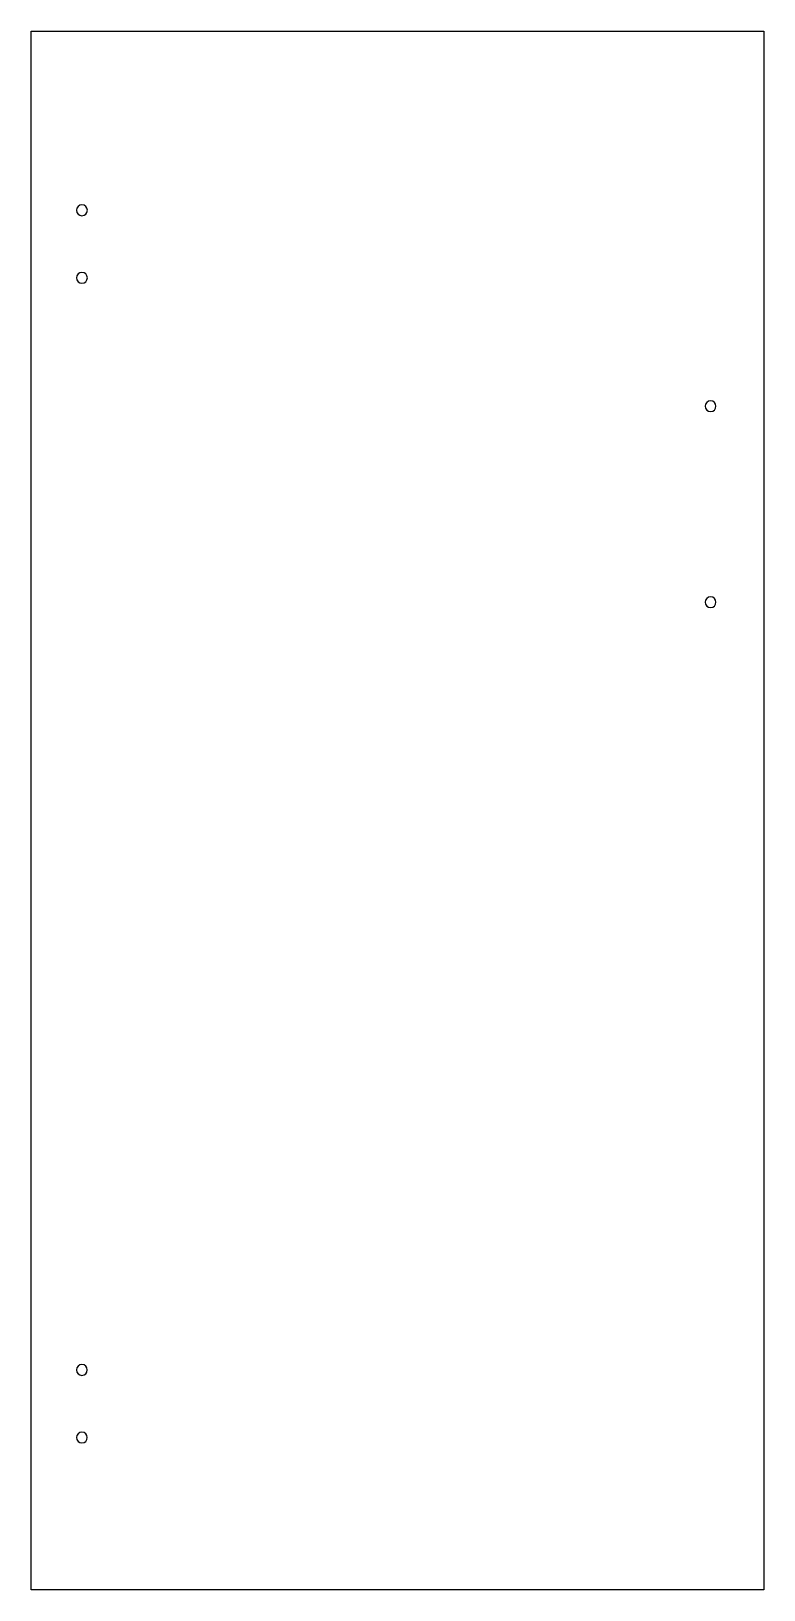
# Model space of a CAD drawing. Header units: millimetres. Extents: x 50 to 267, y 1 to 462.
import ezdxf

# ---------------------------------------------------------------- set-up
doc = ezdxf.new("R2010")
doc.units = ezdxf.units.MM
doc.layers.get('0').update_dxf_attribs({"linetype": 'CONTINUOUS'})

msp = doc.modelspace()

# ---------------------------------------------------------------- linework, layer by layer
msp.add_lwpolyline([(267.15, 462.14), (267.15, 0.8), (50.39, 0.8), (50.39, 462.14)], close=True)
for points in [[(65.39, 410.73, -22), (64.5, 410.74, -22), (63.78, 410.02, -22), (63.78, 409.13, -22)], [(67.01, 409.13, -22), (67.01, 410.02, -22), (66.28, 410.74, -22), (65.39, 410.73, -22)], [(63.78, 409.13, -22), (63.78, 408.24, -22), (64.5, 407.52, -22), (65.39, 407.53, -22)], [(65.39, 407.53, -22), (66.28, 407.52, -22), (67.01, 408.24, -22), (67.01, 409.13, -22)], [(65.39, 390.73, -22), (64.5, 390.74, -22), (63.78, 390.02, -22), (63.78, 389.13, -22)], [(63.78, 389.13, -22), (63.78, 388.24, -22), (64.5, 387.52, -22), (65.39, 387.53, -22)], [(67.01, 389.13, -22), (67.01, 390.02, -22), (66.28, 390.74, -22), (65.39, 390.73, -22)], [(65.39, 387.53, -22), (66.28, 387.52, -22), (67.01, 388.24, -22), (67.01, 389.13, -22)], [(251.4, 352.73, -22), (250.51, 352.73, -22), (249.79, 352.02, -22), (249.79, 351.13, -22)], [(249.79, 351.13, -22), (249.79, 350.25, -22), (250.51, 349.53, -22), (251.4, 349.53, -22)], [(253, 351.13, -22), (253, 352.02, -22), (252.28, 352.73, -22), (251.4, 352.73, -22)], [(251.4, 349.53, -22), (252.28, 349.53, -22), (253, 350.25, -22), (253, 351.13, -22)], [(251.4, 294.73, -22), (250.51, 294.73, -22), (249.79, 294.02, -22), (249.79, 293.13, -22)], [(249.79, 293.13, -22), (249.79, 292.25, -22), (250.51, 291.53, -22), (251.4, 291.53, -22)], [(253, 293.13, -22), (253, 294.02, -22), (252.28, 294.73, -22), (251.4, 294.73, -22)], [(251.4, 291.53, -22), (252.28, 291.53, -22), (253, 292.25, -22), (253, 293.13, -22)], [(65.39, 67.48, -22), (64.51, 67.48, -22), (63.79, 66.77, -22), (63.79, 65.88, -22)], [(63.79, 65.88, -22), (63.79, 65, -22), (64.51, 64.28, -22), (65.39, 64.28, -22)], [(66.99, 65.88, -22), (66.99, 66.77, -22), (66.28, 67.48, -22), (65.39, 67.48, -22)], [(65.39, 64.28, -22), (66.28, 64.28, -22), (66.99, 65, -22), (66.99, 65.88, -22)], [(65.39, 47.48, -22), (64.51, 47.48, -22), (63.79, 46.77, -22), (63.79, 45.88, -22)], [(66.99, 45.88, -22), (66.99, 46.77, -22), (66.28, 47.48, -22), (65.39, 47.48, -22)], [(63.79, 45.88, -22), (63.79, 45, -22), (64.51, 44.28, -22), (65.39, 44.28, -22)], [(65.39, 44.28, -22), (66.28, 44.28, -22), (66.99, 45, -22), (66.99, 45.88, -22)]]:
    msp.add_open_spline(points, degree=3)

doc.saveas('drawing.dxf')
